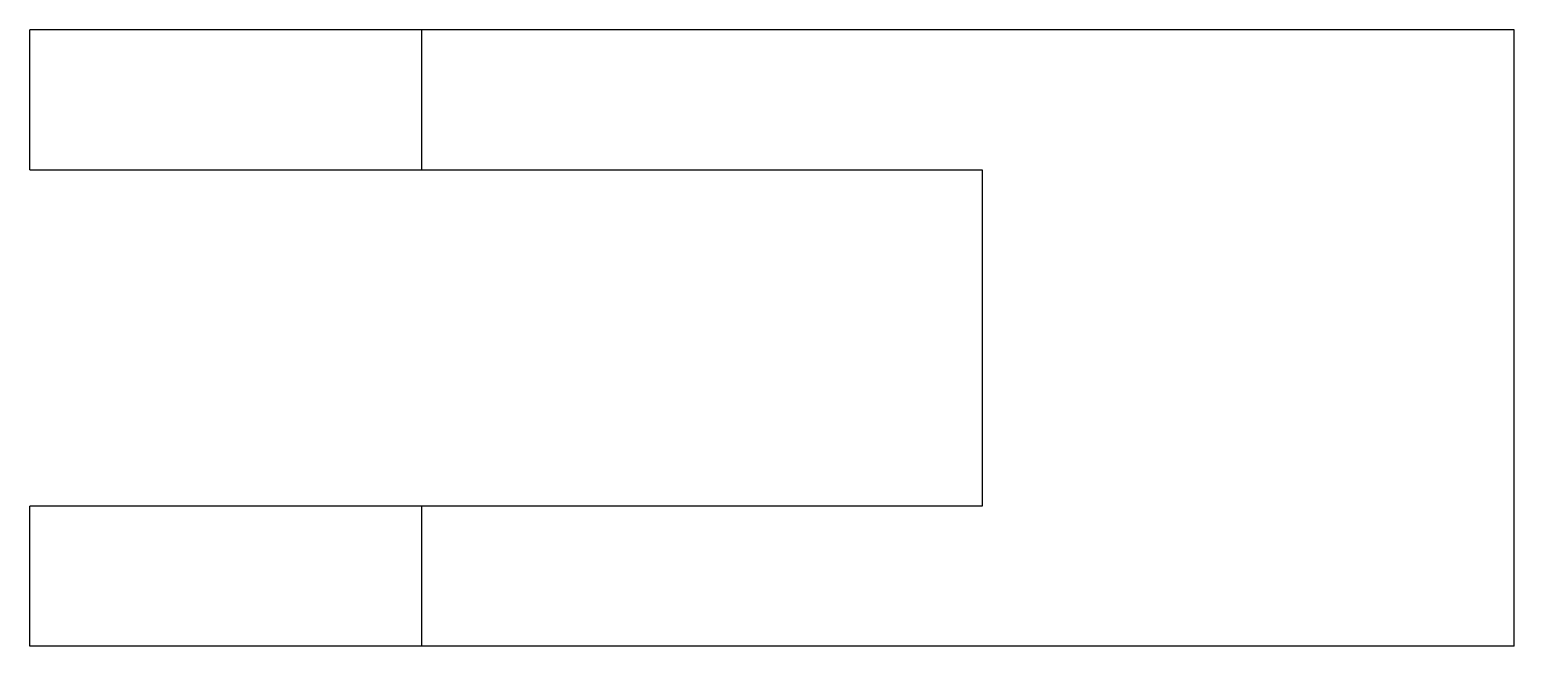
# Model space of a CAD drawing. Header units: metres. Extents: x -14 to 39, y -22 to 0.
import ezdxf

# ---------------------------------------------------------------- set-up
doc = ezdxf.new("R2010")
doc.units = ezdxf.units.M

msp = doc.modelspace()

# ---------------------------------------------------------------- linework, layer by layer
for points in [[(-14, -5), (-14, -4.9), (-14, -4.8), (-14, -4.7), (-14, -4.6), (-14, -4.5), (-14, -4.4), (-14, -4.3), (-14, -4.2), (-14, -4.1), (-14, -4), (-14, -3.9), (-14, -3.8), (-14, -3.7), (-14, -3.6), (-14, -3.5), (-14, -3.4), (-14, -3.3), (-14, -3.2), (-14, -3.1), (-14, -3), (-14, -2.9), (-14, -2.8), (-14, -2.7), (-14, -2.6), (-14, -2.5), (-14, -2.4), (-14, -2.3), (-14, -2.2), (-14, -2.1), (-14, -2), (-14, -1.9), (-14, -1.8), (-14, -1.7), (-14, -1.6), (-14, -1.5), (-14, -1.4), (-14, -1.3), (-14, -1.2), (-14, -1.1), (-14, -1), (-14, -0.9), (-14, -0.8), (-14, -0.7), (-14, -0.6), (-14, -0.5), (-14, -0.4), (-14, -0.3), (-14, -0.2), (-14, -0.1), (-14, 0)], [(0, 0), (-0.049, 0), (-0.098, 0), (-0.147, 0), (-0.238, 0), (-0.383, 0), (-0.528, 0), (-0.673, 0), (-0.893, 0), (-1.127, 0), (-1.36, 0), (-1.616, 0), (-1.926, 0), (-2.237, 0), (-2.547, 0), (-2.901, 0), (-3.273, 0), (-3.644, 0), (-4.022, 0), (-4.436, 0), (-4.851, 0), (-5.265, 0), (-5.692, 0), (-6.128, 0), (-6.564, 0), (-7, 0), (-7.436, 0), (-7.872, 0), (-8.308, 0), (-8.735, 0), (-9.149, 0), (-9.564, 0), (-9.978, 0), (-10.356, 0), (-10.727, 0), (-11.099, 0), (-11.453, 0), (-11.763, 0), (-12.074, 0), (-12.384, 0), (-12.64, 0), (-12.873, 0), (-13.107, 0), (-13.327, 0), (-13.472, 0), (-13.617, 0), (-13.762, 0), (-13.853, 0), (-13.902, 0), (-13.951, 0), (-14, 0)], [(0, -5), (0, -4.9), (0, -4.8), (0, -4.7), (0, -4.6), (0, -4.5), (0, -4.4), (0, -4.3), (0, -4.2), (0, -4.1), (0, -4), (0, -3.9), (0, -3.8), (0, -3.7), (0, -3.6), (0, -3.5), (0, -3.4), (0, -3.3), (0, -3.2), (0, -3.1), (0, -3), (0, -2.9), (0, -2.8), (0, -2.7), (0, -2.6), (0, -2.5), (0, -2.4), (0, -2.3), (0, -2.2), (0, -2.1), (0, -2), (0, -1.9), (0, -1.8), (0, -1.7), (0, -1.6), (0, -1.5), (0, -1.4), (0, -1.3), (0, -1.2), (0, -1.1), (0, -1), (0, -0.9), (0, -0.8), (0, -0.7), (0, -0.6), (0, -0.5), (0, -0.4), (0, -0.3), (0, -0.2), (0, -0.1), (0, 0)], [(39, 0), (38.22, 0), (37.44, 0), (36.66, 0), (35.88, 0), (35.1, 0), (34.32, 0), (33.54, 0), (32.76, 0), (31.98, 0), (31.2, 0), (30.42, 0), (29.64, 0), (28.86, 0), (28.08, 0), (27.3, 0), (26.52, 0), (25.74, 0), (24.96, 0), (24.18, 0), (23.4, 0), (22.62, 0), (21.84, 0), (21.06, 0), (20.28, 0), (19.5, 0), (18.72, 0), (17.94, 0), (17.16, 0), (16.38, 0), (15.6, 0), (14.82, 0), (14.04, 0), (13.26, 0), (12.48, 0), (11.7, 0), (10.92, 0), (10.14, 0), (9.36, 0), (8.58, 0), (7.8, 0), (7.02, 0), (6.24, 0), (5.46, 0), (4.68, 0), (3.9, 0), (3.12, 0), (2.34, 0), (1.56, 0), (0.78, 0), (0, 0)], [(39, -22), (39, -21.56), (39, -21.12), (39, -20.68), (39, -20.24), (39, -19.8), (39, -19.36), (39, -18.92), (39, -18.48), (39, -18.04), (39, -17.6), (39, -17.16), (39, -16.72), (39, -16.28), (39, -15.84), (39, -15.4), (39, -14.96), (39, -14.52), (39, -14.08), (39, -13.64), (39, -13.2), (39, -12.76), (39, -12.32), (39, -11.88), (39, -11.44), (39, -11), (39, -10.56), (39, -10.12), (39, -9.68), (39, -9.24), (39, -8.8), (39, -8.36), (39, -7.92), (39, -7.48), (39, -7.04), (39, -6.6), (39, -6.16), (39, -5.72), (39, -5.28), (39, -4.84), (39, -4.4), (39, -3.96), (39, -3.52), (39, -3.08), (39, -2.64), (39, -2.2), (39, -1.76), (39, -1.32), (39, -0.88), (39, -0.44), (39, 0)], [(-14, -5), (-13.951, -5), (-13.902, -5), (-13.853, -5), (-13.762, -5), (-13.617, -5), (-13.472, -5), (-13.327, -5), (-13.107, -5), (-12.873, -5), (-12.64, -5), (-12.384, -5), (-12.074, -5), (-11.763, -5), (-11.453, -5), (-11.099, -5), (-10.727, -5), (-10.356, -5), (-9.978, -5), (-9.564, -5), (-9.149, -5), (-8.735, -5), (-8.308, -5), (-7.872, -5), (-7.436, -5), (-7, -5), (-6.564, -5), (-6.128, -5), (-5.692, -5), (-5.265, -5), (-4.851, -5), (-4.436, -5), (-4.022, -5), (-3.644, -5), (-3.273, -5), (-2.901, -5), (-2.547, -5), (-2.237, -5), (-1.926, -5), (-1.616, -5), (-1.36, -5), (-1.127, -5), (-0.893, -5), (-0.673, -5), (-0.528, -5), (-0.383, -5), (-0.238, -5), (-0.147, -5), (-0.098, -5), (-0.049, -5), (0, -5)], [(0, -5), (0.4, -5), (0.8, -5), (1.2, -5), (1.6, -5), (2, -5), (2.4, -5), (2.8, -5), (3.2, -5), (3.6, -5), (4, -5), (4.4, -5), (4.8, -5), (5.2, -5), (5.6, -5), (6, -5), (6.4, -5), (6.8, -5), (7.2, -5), (7.6, -5), (8, -5), (8.4, -5), (8.8, -5), (9.2, -5), (9.6, -5), (10, -5), (10.4, -5), (10.8, -5), (11.2, -5), (11.6, -5), (12, -5), (12.4, -5), (12.8, -5), (13.2, -5), (13.6, -5), (14, -5), (14.4, -5), (14.8, -5), (15.2, -5), (15.6, -5), (16, -5), (16.4, -5), (16.8, -5), (17.2, -5), (17.6, -5), (18, -5), (18.4, -5), (18.8, -5), (19.2, -5), (19.6, -5), (20, -5)], [(20, -5), (20, -5.24), (20, -5.48), (20, -5.72), (20, -5.96), (20, -6.2), (20, -6.44), (20, -6.68), (20, -6.92), (20, -7.16), (20, -7.4), (20, -7.64), (20, -7.88), (20, -8.12), (20, -8.36), (20, -8.6), (20, -8.84), (20, -9.08), (20, -9.32), (20, -9.56), (20, -9.8), (20, -10.04), (20, -10.28), (20, -10.52), (20, -10.76), (20, -11), (20, -11.24), (20, -11.48), (20, -11.72), (20, -11.96), (20, -12.2), (20, -12.44), (20, -12.68), (20, -12.92), (20, -13.16), (20, -13.4), (20, -13.64), (20, -13.88), (20, -14.12), (20, -14.36), (20, -14.6), (20, -14.84), (20, -15.08), (20, -15.32), (20, -15.56), (20, -15.8), (20, -16.04), (20, -16.28), (20, -16.52), (20, -16.76), (20, -17)], [(0, -17), (-0.049, -17), (-0.098, -17), (-0.147, -17), (-0.238, -17), (-0.383, -17), (-0.528, -17), (-0.673, -17), (-0.893, -17), (-1.127, -17), (-1.36, -17), (-1.616, -17), (-1.926, -17), (-2.237, -17), (-2.547, -17), (-2.901, -17), (-3.273, -17), (-3.644, -17), (-4.022, -17), (-4.436, -17), (-4.851, -17), (-5.265, -17), (-5.692, -17), (-6.128, -17), (-6.564, -17), (-7, -17), (-7.436, -17), (-7.872, -17), (-8.308, -17), (-8.735, -17), (-9.149, -17), (-9.564, -17), (-9.978, -17), (-10.356, -17), (-10.727, -17), (-11.099, -17), (-11.453, -17), (-11.763, -17), (-12.074, -17), (-12.384, -17), (-12.64, -17), (-12.873, -17), (-13.107, -17), (-13.327, -17), (-13.472, -17), (-13.617, -17), (-13.762, -17), (-13.853, -17), (-13.902, -17), (-13.951, -17), (-14, -17)], [(-14, -22), (-14, -21.9), (-14, -21.8), (-14, -21.7), (-14, -21.6), (-14, -21.5), (-14, -21.4), (-14, -21.3), (-14, -21.2), (-14, -21.1), (-14, -21), (-14, -20.9), (-14, -20.8), (-14, -20.7), (-14, -20.6), (-14, -20.5), (-14, -20.4), (-14, -20.3), (-14, -20.2), (-14, -20.1), (-14, -20), (-14, -19.9), (-14, -19.8), (-14, -19.7), (-14, -19.6), (-14, -19.5), (-14, -19.4), (-14, -19.3), (-14, -19.2), (-14, -19.1), (-14, -19), (-14, -18.9), (-14, -18.8), (-14, -18.7), (-14, -18.6), (-14, -18.5), (-14, -18.4), (-14, -18.3), (-14, -18.2), (-14, -18.1), (-14, -18), (-14, -17.9), (-14, -17.8), (-14, -17.7), (-14, -17.6), (-14, -17.5), (-14, -17.4), (-14, -17.3), (-14, -17.2), (-14, -17.1), (-14, -17)], [(20, -17), (19.6, -17), (19.2, -17), (18.8, -17), (18.4, -17), (18, -17), (17.6, -17), (17.2, -17), (16.8, -17), (16.4, -17), (16, -17), (15.6, -17), (15.2, -17), (14.8, -17), (14.4, -17), (14, -17), (13.6, -17), (13.2, -17), (12.8, -17), (12.4, -17), (12, -17), (11.6, -17), (11.2, -17), (10.8, -17), (10.4, -17), (10, -17), (9.6, -17), (9.2, -17), (8.8, -17), (8.4, -17), (8, -17), (7.6, -17), (7.2, -17), (6.8, -17), (6.4, -17), (6, -17), (5.6, -17), (5.2, -17), (4.8, -17), (4.4, -17), (4, -17), (3.6, -17), (3.2, -17), (2.8, -17), (2.4, -17), (2, -17), (1.6, -17), (1.2, -17), (0.8, -17), (0.4, -17), (0, -17)], [(0, -22), (0, -21.9), (0, -21.8), (0, -21.7), (0, -21.6), (0, -21.5), (0, -21.4), (0, -21.3), (0, -21.2), (0, -21.1), (0, -21), (0, -20.9), (0, -20.8), (0, -20.7), (0, -20.6), (0, -20.5), (0, -20.4), (0, -20.3), (0, -20.2), (0, -20.1), (0, -20), (0, -19.9), (0, -19.8), (0, -19.7), (0, -19.6), (0, -19.5), (0, -19.4), (0, -19.3), (0, -19.2), (0, -19.1), (0, -19), (0, -18.9), (0, -18.8), (0, -18.7), (0, -18.6), (0, -18.5), (0, -18.4), (0, -18.3), (0, -18.2), (0, -18.1), (0, -18), (0, -17.9), (0, -17.8), (0, -17.7), (0, -17.6), (0, -17.5), (0, -17.4), (0, -17.3), (0, -17.2), (0, -17.1), (0, -17)], [(0, -22), (-0.049, -22), (-0.098, -22), (-0.147, -22), (-0.238, -22), (-0.383, -22), (-0.528, -22), (-0.673, -22), (-0.893, -22), (-1.127, -22), (-1.36, -22), (-1.616, -22), (-1.926, -22), (-2.237, -22), (-2.547, -22), (-2.901, -22), (-3.273, -22), (-3.644, -22), (-4.022, -22), (-4.436, -22), (-4.851, -22), (-5.265, -22), (-5.692, -22), (-6.128, -22), (-6.564, -22), (-7, -22), (-7.436, -22), (-7.872, -22), (-8.308, -22), (-8.735, -22), (-9.149, -22), (-9.564, -22), (-9.978, -22), (-10.356, -22), (-10.727, -22), (-11.099, -22), (-11.453, -22), (-11.763, -22), (-12.074, -22), (-12.384, -22), (-12.64, -22), (-12.873, -22), (-13.107, -22), (-13.327, -22), (-13.472, -22), (-13.617, -22), (-13.762, -22), (-13.853, -22), (-13.902, -22), (-13.951, -22), (-14, -22)], [(39, -22), (38.22, -22), (37.44, -22), (36.66, -22), (35.88, -22), (35.1, -22), (34.32, -22), (33.54, -22), (32.76, -22), (31.98, -22), (31.2, -22), (30.42, -22), (29.64, -22), (28.86, -22), (28.08, -22), (27.3, -22), (26.52, -22), (25.74, -22), (24.96, -22), (24.18, -22), (23.4, -22), (22.62, -22), (21.84, -22), (21.06, -22), (20.28, -22), (19.5, -22), (18.72, -22), (17.94, -22), (17.16, -22), (16.38, -22), (15.6, -22), (14.82, -22), (14.04, -22), (13.26, -22), (12.48, -22), (11.7, -22), (10.92, -22), (10.14, -22), (9.36, -22), (8.58, -22), (7.8, -22), (7.02, -22), (6.24, -22), (5.46, -22), (4.68, -22), (3.9, -22), (3.12, -22), (2.34, -22), (1.56, -22), (0.78, -22), (0, -22)]]:
    msp.add_lwpolyline(points)

doc.saveas('drawing.dxf')
